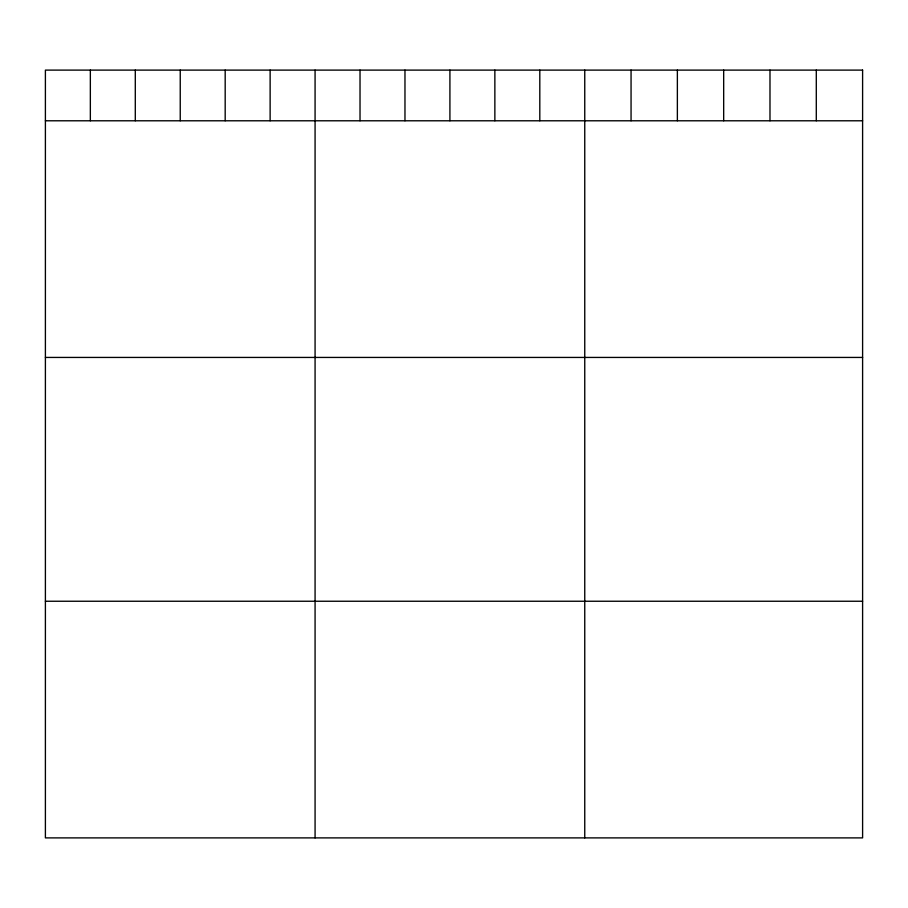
<?xml version="1.0" encoding="UTF-8"?>
<svg xmlns="http://www.w3.org/2000/svg" width="908" height="908" viewBox="0 0 908 908"><rect width="100%" height="100%" fill="white"/><g stroke="black" fill="none" stroke-linecap="round" stroke-linejoin="round"><path stroke-width="1.36" d="M45.4 120.787L862.6 120.787M45.4 357.434L862.6 357.434M45.4 601.244L862.6 601.244M816.292 70.109L816.292 120.787M769.984 70.109L769.984 120.787M723.676 70.109L723.676 120.787M677.368 70.109L677.368 120.787M631.06 70.109L631.06 120.787M584.752 70.109L584.752 837.891M539.806 70.109L539.806 120.787M494.86 70.109L494.86 120.787M449.914 70.109L449.914 120.787M404.968 70.109L404.968 120.787M360.022 70.109L360.022 120.787M315.076 70.109L315.076 837.891M270.13 70.109L270.13 120.787M225.184 70.109L225.184 120.787M180.238 70.109L180.238 120.787M135.292 70.109L135.292 120.787M90.346 70.109L90.346 120.787M862.6 70.109L45.4 70.109L45.4 837.891L862.6 837.891L862.6 70.109"/></g></svg>
